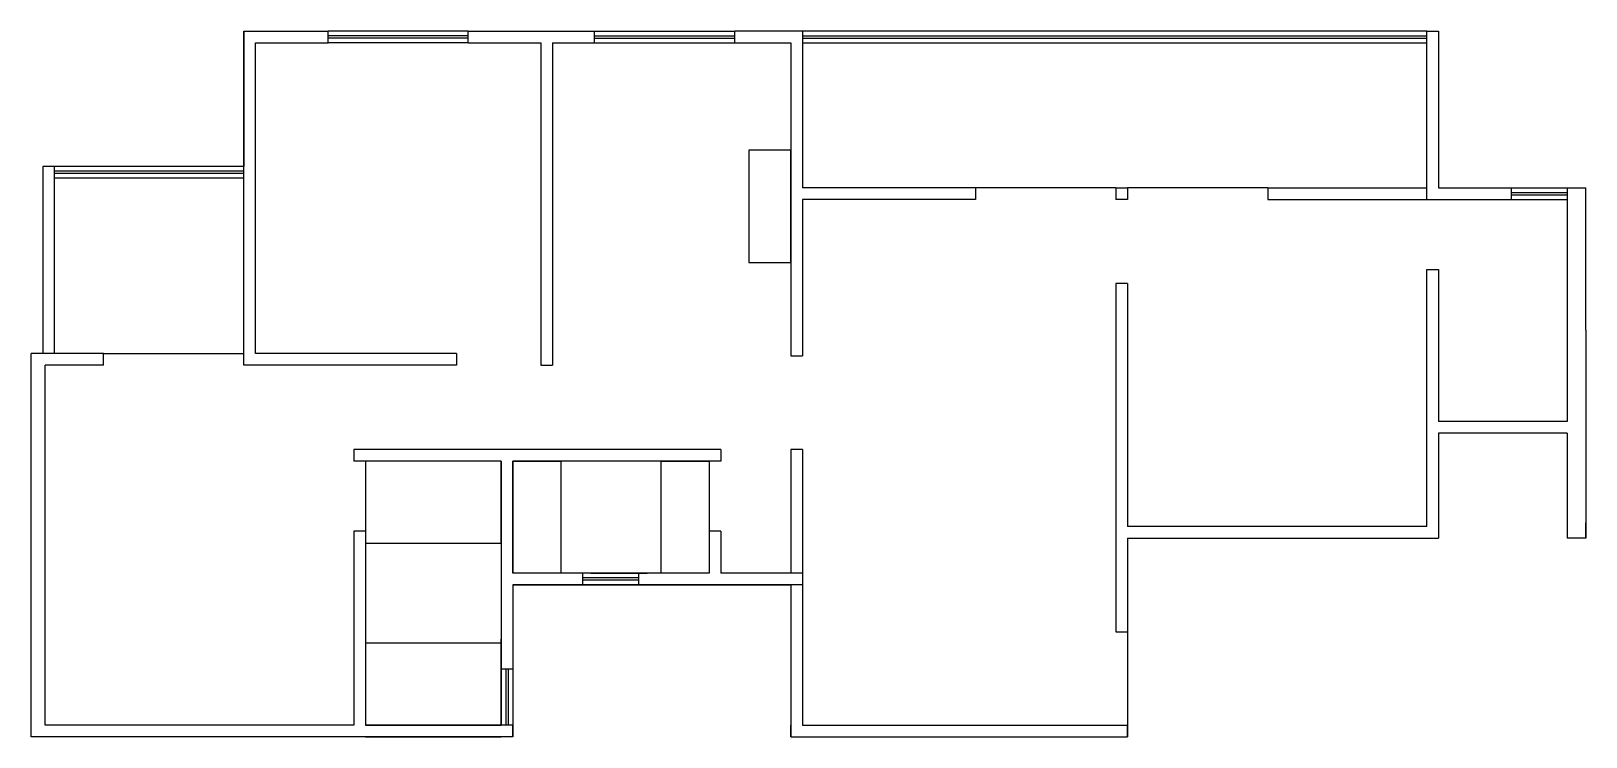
# Model space of a CAD drawing. Extents: x 20871.4 to 20888, y 4433.7 to 4441.2.
import ezdxf

# ---------------------------------------------------------------- set-up
doc = ezdxf.new("R2010")
doc.units = 0
doc.header["$MEASUREMENT"] = 0
doc.linetypes.add('1', pattern=[0])
doc.layers.add('LINE 1', color=7, linetype='Continuous')
doc.layers.add('Plan', color=7, linetype='1')

msp = doc.modelspace()

# ---------------------------------------------------------------- linework, layer by layer
at = {"layer": 'LINE 1'}
for p, q in [((20871.485, 4439.778), (20871.485, 4437.778)), ((20887.785, 4439.553), (20887.985, 4439.553)), ((20871.485, 4433.678), (20871.36, 4433.678))]:
    msp.add_line(p, q, dxfattribs=at)
at = {"layer": 'Plan'}
for p, q in [((20873.635, 4441.228), (20873.635, 4439.778)), ((20876.035, 4441.228), (20874.535, 4441.228)), ((20877.385, 4441.103), (20877.385, 4441.228)), ((20877.385, 4441.228), (20878.885, 4441.228)), ((20878.885, 4441.103), (20878.885, 4441.228)), ((20879.485, 4441.228), (20878.885, 4441.228)), ((20876.035, 4441.178), (20874.535, 4441.178)), ((20876.035, 4441.153), (20874.535, 4441.153)), ((20876.035, 4441.103), (20874.535, 4441.103)), ((20877.385, 4441.178), (20878.885, 4441.178)), ((20877.385, 4441.153), (20878.885, 4441.153)), ((20877.385, 4441.103), (20878.885, 4441.103)), ((20878.885, 4441.103), (20879.485, 4441.103)), ((20882.96, 4439.553), (20881.46, 4439.553)), ((20882.96, 4439.553), (20882.96, 4439.428)), ((20882.96, 4439.553), (20883.085, 4439.553)), ((20883.085, 4439.553), (20883.085, 4439.428)), ((20884.585, 4439.553), (20883.085, 4439.553)), ((20884.585, 4439.553), (20884.585, 4439.428)), ((20886.41, 4439.553), (20887.185, 4439.553)), ((20887.185, 4439.553), (20887.185, 4439.428)), ((20887.785, 4439.553), (20887.785, 4437.828)), ((20887.985, 4438.028), (20887.985, 4439.553)), ((20883.085, 4439.428), (20882.96, 4439.428)), ((20886.285, 4439.428), (20887.185, 4439.428)), ((20886.285, 4438.678), (20886.41, 4438.678)), ((20882.96, 4438.528), (20882.96, 4434.803)), ((20883.085, 4438.528), (20882.96, 4438.528)), ((20883.085, 4438.528), (20883.085, 4435.928)), ((20887.985, 4438.028), (20887.985, 4437.828)), ((20872.135, 4437.778), (20873.635, 4437.778)), ((20887.785, 4437.828), (20887.785, 4437.053)), ((20887.985, 4437.828), (20887.985, 4435.803)), ((20887.785, 4437.053), (20886.41, 4437.053)), ((20887.785, 4436.928), (20886.41, 4436.928)), ((20887.785, 4436.928), (20887.785, 4435.803)), ((20876.51, 4435.428), (20876.51, 4436.628)), ((20876.51, 4436.628), (20877.025, 4436.628)), ((20877.025, 4436.628), (20877.025, 4435.428)), ((20878.096, 4435.428), (20878.096, 4436.628)), ((20878.096, 4436.628), (20878.61, 4436.628)), ((20878.61, 4436.628), (20878.61, 4435.428)), ((20887.985, 4435.803), (20887.985, 4435.969)), ((20883.085, 4435.803), (20883.085, 4434.803)), ((20883.085, 4435.803), (20886.41, 4435.803)), ((20887.985, 4435.803), (20887.785, 4435.803)), ((20877.025, 4435.428), (20876.51, 4435.428)), ((20877.86, 4435.428), (20877.26, 4435.428)), ((20878.61, 4435.428), (20878.096, 4435.428)), ((20876.51, 4435.303), (20879.485, 4435.303)), ((20877.86, 4435.378), (20877.26, 4435.378)), ((20877.86, 4435.353), (20877.26, 4435.353)), ((20877.86, 4435.303), (20877.26, 4435.303)), ((20879.485, 4435.303), (20879.485, 4433.678)), ((20883.085, 4434.803), (20883.085, 4433.803)), ((20876.385, 4434.403), (20876.385, 4433.803)), ((20876.435, 4434.403), (20876.435, 4433.803)), ((20876.46, 4434.403), (20876.46, 4433.803)), ((20876.51, 4434.403), (20876.51, 4433.803)), ((20883.085, 4433.803), (20883.085, 4433.678)), ((20883.085, 4433.678), (20883.085, 4433.803)), ((20883.085, 4433.678), (20883.085, 4433.803)), ((20883.085, 4433.803), (20883.085, 4433.678)), ((20883.085, 4433.678), (20883.085, 4433.803)), ((20883.085, 4433.803), (20883.085, 4433.678)), ((20883.085, 4433.803), (20883.085, 4433.678)), ((20883.085, 4433.678), (20883.085, 4433.803))]:
    msp.add_line(p, q, dxfattribs=at)
at = {"layer": 'Plan', "linetype": 'Continuous'}
for p, q in [((20873.635, 4441.228), (20874.535, 4441.228)), ((20873.635, 4437.653), (20873.635, 4441.228)), ((20874.535, 4441.103), (20874.535, 4441.228)), ((20876.035, 4441.103), (20876.035, 4441.228)), ((20876.035, 4441.228), (20877.385, 4441.228)), ((20879.485, 4441.228), (20879.485, 4441.228)), ((20879.61, 4441.228), (20879.61, 4439.553)), ((20873.76, 4437.778), (20873.76, 4441.103)), ((20873.76, 4441.103), (20874.535, 4441.103)), ((20876.035, 4441.103), (20876.81, 4441.103)), ((20876.81, 4441.103), (20876.81, 4441.103)), ((20876.81, 4441.103), (20876.81, 4437.653)), ((20876.935, 4441.103), (20876.935, 4437.653)), ((20876.935, 4441.103), (20877.385, 4441.103)), ((20879.485, 4441.103), (20879.485, 4437.753)), ((20879.485, 4439.953), (20879.035, 4439.953)), ((20879.035, 4439.953), (20879.035, 4438.753)), ((20879.485, 4438.753), (20879.485, 4439.953)), ((20871.61, 4439.778), (20871.485, 4439.778)), ((20871.61, 4439.778), (20871.485, 4439.778)), ((20871.61, 4437.778), (20871.61, 4439.778)), ((20871.61, 4437.778), (20871.61, 4439.778)), ((20881.46, 4439.553), (20879.61, 4439.553)), ((20881.46, 4439.553), (20881.46, 4439.428)), ((20881.46, 4439.428), (20879.61, 4439.428)), ((20879.61, 4439.428), (20879.61, 4437.753)), ((20879.035, 4438.753), (20879.485, 4438.753)), ((20872.135, 4437.778), (20871.36, 4437.778)), ((20871.36, 4433.678), (20871.36, 4437.778)), ((20872.135, 4437.653), (20872.135, 4437.778)), ((20875.91, 4437.778), (20873.76, 4437.778)), ((20875.91, 4437.778), (20875.91, 4437.653)), ((20879.485, 4437.753), (20879.61, 4437.753)), ((20872.135, 4437.653), (20871.51, 4437.653)), ((20871.51, 4433.803), (20871.51, 4437.653)), ((20871.51, 4433.803), (20871.51, 4437.653)), ((20875.91, 4437.653), (20873.635, 4437.653)), ((20876.81, 4437.653), (20876.935, 4437.653)), ((20874.81, 4436.753), (20874.81, 4436.628)), ((20878.735, 4436.753), (20874.81, 4436.753)), ((20878.735, 4436.753), (20878.735, 4436.628)), ((20879.61, 4436.753), (20879.485, 4436.753)), ((20879.485, 4436.753), (20879.485, 4435.428)), ((20879.61, 4436.753), (20879.61, 4433.803)), ((20876.385, 4436.628), (20874.81, 4436.628)), ((20876.385, 4436.628), (20874.935, 4436.628)), ((20874.935, 4436.628), (20874.935, 4435.751)), ((20876.385, 4436.628), (20876.385, 4434.403)), ((20876.385, 4435.751), (20876.385, 4436.628)), ((20878.735, 4436.628), (20876.51, 4436.628)), ((20876.51, 4436.628), (20876.51, 4435.428)), ((20874.81, 4435.878), (20874.81, 4433.803)), ((20874.935, 4435.878), (20874.81, 4435.878)), ((20874.935, 4435.878), (20874.935, 4433.803)), ((20874.935, 4435.751), (20876.385, 4435.751)), ((20878.735, 4435.878), (20878.61, 4435.878)), ((20878.61, 4435.878), (20878.61, 4435.428)), ((20878.735, 4435.878), (20878.735, 4435.428)), ((20877.26, 4435.428), (20876.51, 4435.428)), ((20877.26, 4435.303), (20877.26, 4435.428)), ((20878.61, 4435.428), (20877.86, 4435.428)), ((20877.86, 4435.303), (20877.86, 4435.428)), ((20879.61, 4435.428), (20878.735, 4435.428)), ((20877.26, 4435.303), (20876.51, 4435.303)), ((20876.51, 4435.303), (20876.51, 4434.403)), ((20879.61, 4435.303), (20877.86, 4435.303)), ((20879.485, 4435.303), (20879.485, 4433.678)), ((20882.96, 4434.803), (20883.085, 4434.803)), ((20876.385, 4434.68), (20874.935, 4434.68)), ((20874.935, 4434.68), (20874.935, 4433.803)), ((20876.385, 4433.803), (20876.385, 4434.68)), ((20876.51, 4434.403), (20876.385, 4434.403)), ((20874.81, 4433.803), (20871.51, 4433.803)), ((20874.81, 4433.803), (20871.61, 4433.803)), ((20874.81, 4433.803), (20871.61, 4433.803)), ((20876.51, 4433.803), (20874.935, 4433.803)), ((20876.51, 4433.803), (20874.935, 4433.803)), ((20874.935, 4433.803), (20876.385, 4433.803)), ((20876.51, 4433.803), (20876.51, 4433.678)), ((20876.51, 4433.678), (20876.51, 4433.803)), ((20876.51, 4433.678), (20876.51, 4433.803)), ((20876.51, 4433.803), (20876.51, 4433.678)), ((20876.51, 4433.678), (20876.51, 4433.803)), ((20876.51, 4433.803), (20876.51, 4433.678)), ((20876.51, 4433.803), (20876.51, 4433.678)), ((20876.51, 4433.678), (20876.51, 4433.803)), ((20879.485, 4433.678), (20879.485, 4433.803)), ((20879.61, 4433.803), (20883.085, 4433.803)), ((20879.61, 4433.803), (20883.085, 4433.803)), ((20876.51, 4433.678), (20871.485, 4433.678)), ((20874.81, 4433.678), (20871.61, 4433.678)), ((20874.81, 4433.678), (20871.61, 4433.678)), ((20874.81, 4433.678), (20871.61, 4433.678)), ((20876.51, 4433.678), (20874.935, 4433.678)), ((20876.51, 4433.678), (20874.935, 4433.678)), ((20874.935, 4433.678), (20876.385, 4433.678)), ((20879.485, 4433.678), (20883.085, 4433.678)), ((20879.61, 4433.678), (20883.085, 4433.678))]:
    msp.add_line(p, q, dxfattribs=at)
at = {"layer": 'Plan', "color": 0}
for p, q in [((20879.61, 4441.228), (20879.485, 4441.228)), ((20886.285, 4441.228), (20886.41, 4441.228)), ((20886.285, 4439.428), (20886.285, 4441.228)), ((20886.41, 4441.228), (20886.41, 4439.553)), ((20884.585, 4439.553), (20886.285, 4439.553)), ((20884.585, 4439.428), (20886.285, 4439.428)), ((20886.285, 4435.928), (20886.285, 4438.678)), ((20886.41, 4438.678), (20886.41, 4437.053)), ((20886.41, 4436.928), (20886.41, 4435.803)), ((20886.285, 4435.928), (20883.085, 4435.928))]:
    msp.add_line(p, q, dxfattribs=at)
at = {"layer": 'Plan', "ltscale": 20}
for p, q in [((20886.285, 4441.228), (20879.61, 4441.228)), ((20879.61, 4441.178), (20886.285, 4441.178)), ((20879.61, 4441.153), (20886.285, 4441.153)), ((20879.61, 4441.103), (20886.285, 4441.103)), ((20873.635, 4439.778), (20871.61, 4439.778)), ((20873.635, 4439.728), (20871.61, 4439.728)), ((20873.635, 4439.703), (20871.61, 4439.703)), ((20873.635, 4439.653), (20871.61, 4439.653))]:
    msp.add_line(p, q, dxfattribs=at)
at = {"layer": 'Plan', "ltscale": 24}
msp.add_line((20879.485, 4441.103), (20879.485, 4440.053), dxfattribs=at)
at = {"layer": 'Plan', "color": 161}
for p, q in [((20887.185, 4439.553), (20887.785, 4439.553)), ((20887.185, 4439.503), (20887.785, 4439.503)), ((20887.185, 4439.478), (20887.785, 4439.478)), ((20887.185, 4439.428), (20887.785, 4439.428))]:
    msp.add_line(p, q, dxfattribs=at)
at = {"layer": 'Plan', "color": 251}
for p, q in [((20877.346, 4435.428), (20877.946, 4435.428)), ((20876.385, 4434.124), (20876.385, 4434.724))]:
    msp.add_line(p, q, dxfattribs=at)

doc.saveas('drawing.dxf')
